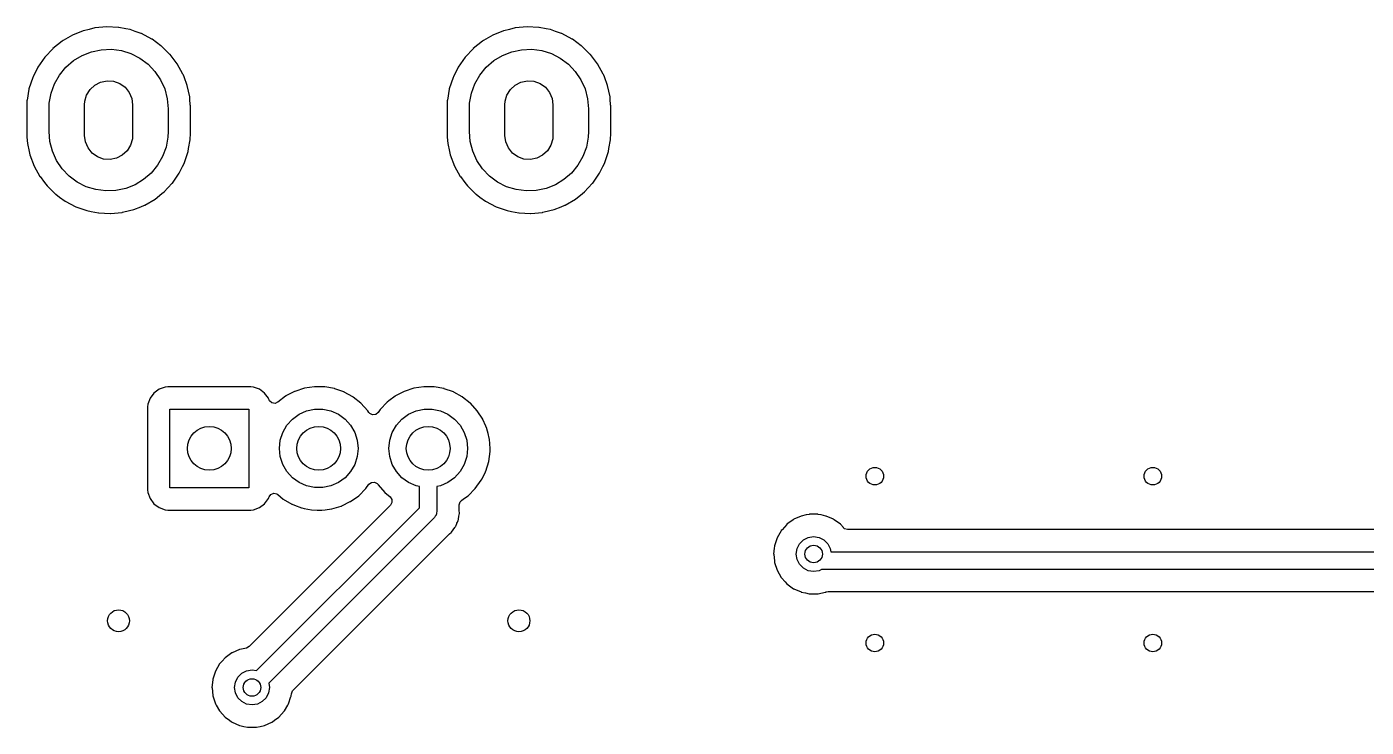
# Model space of a CAD drawing. Extents: x 61 to 228, y -146 to -45.
# Drawn here: x 138.11 to 168.7, y -93.36 to -77.36 of the extents above; entities that cross this region are included whole.
import ezdxf

# ---------------------------------------------------------------- set-up
doc = ezdxf.new("R2010")
doc.units = 0
doc.layers.add('BLACK', color=7, linetype='CONTINUOUS')

msp = doc.modelspace()

# ---------------------------------------------------------------- linework, layer by layer
at = {"layer": 'BLACK', "linetype": 'CONTINUOUS'}
for p, q in [((139.663, -77.3888), (139.533, -77.4206)), ((139.668, -77.3877), (139.663, -77.3888)), ((139.663, -77.3888), (139.663, -77.3888)), ((139.937, -77.362), (139.668, -77.3877)), ((139.942, -77.3622), (139.937, -77.362)), ((140.204, -77.3752), (139.942, -77.3622)), ((139.942, -77.3622), (139.942, -77.3622)), ((140.208, -77.3755), (140.204, -77.3752)), ((140.204, -77.3752), (140.204, -77.3752)), ((140.213, -77.3763), (140.208, -77.3755)), ((140.376, -77.4086), (140.213, -77.3763)), ((140.213, -77.3763), (140.213, -77.3763)), ((149.263, -77.3888), (149.133, -77.4206)), ((149.268, -77.3877), (149.263, -77.3888)), ((149.263, -77.3888), (149.263, -77.3888)), ((149.537, -77.362), (149.268, -77.3877)), ((149.542, -77.3622), (149.537, -77.362)), ((149.804, -77.3752), (149.542, -77.3622)), ((149.542, -77.3622), (149.542, -77.3622)), ((149.808, -77.3755), (149.804, -77.3752)), ((149.804, -77.3752), (149.804, -77.3752)), ((149.813, -77.3763), (149.808, -77.3755)), ((149.976, -77.4086), (149.813, -77.3763)), ((149.813, -77.3763), (149.813, -77.3763)), ((138.919, -77.691), (138.707, -77.8604)), ((138.944, -77.6765), (138.919, -77.691)), ((138.993, -77.6475), (138.944, -77.6765)), ((139.153, -77.554), (138.993, -77.6475)), ((139.157, -77.5523), (139.153, -77.554)), ((139.4, -77.4539), (139.157, -77.5523)), ((139.404, -77.4522), (139.4, -77.4539)), ((139.4, -77.4539), (139.4, -77.4539)), ((139.533, -77.4206), (139.404, -77.4522)), ((140.474, -77.4279), (140.376, -77.4086)), ((140.588, -77.4682), (140.474, -77.4279)), ((140.726, -77.5167), (140.588, -77.4682)), ((140.73, -77.5182), (140.726, -77.5167)), ((140.726, -77.5167), (140.726, -77.5167)), ((140.97, -77.6445), (140.73, -77.5182)), ((140.974, -77.6471), (140.97, -77.6445)), ((141.176, -77.7943), (140.974, -77.6471)), ((148.519, -77.691), (148.307, -77.8604)), ((148.544, -77.6765), (148.519, -77.691)), ((148.593, -77.6475), (148.544, -77.6765)), ((148.753, -77.554), (148.593, -77.6475)), ((148.757, -77.5523), (148.753, -77.554)), ((149, -77.4539), (148.757, -77.5523)), ((149.004, -77.4522), (149, -77.4539)), ((149, -77.4539), (149, -77.4539)), ((149.133, -77.4206), (149.004, -77.4522)), ((150.074, -77.4279), (149.976, -77.4086)), ((150.188, -77.4682), (150.074, -77.4279)), ((150.326, -77.5167), (150.188, -77.4682)), ((150.33, -77.5182), (150.326, -77.5167)), ((150.326, -77.5167), (150.326, -77.5167)), ((150.57, -77.6445), (150.33, -77.5182)), ((150.574, -77.6471), (150.57, -77.6445)), ((150.776, -77.7943), (150.574, -77.6471)), ((138.704, -77.8637), (138.529, -78.0507)), ((138.707, -77.8604), (138.704, -77.8637)), ((139.375, -78.0168), (139.589, -77.9324)), ((139.589, -77.9324), (139.814, -77.8851)), ((139.814, -77.8851), (140.044, -77.8765)), ((140.044, -77.8765), (140.272, -77.9067)), ((140.272, -77.9067), (140.492, -77.9749)), ((140.492, -77.9749), (140.697, -78.0791)), ((141.189, -77.804), (141.176, -77.7943)), ((141.244, -77.8575), (141.189, -77.804)), ((141.375, -77.9854), (141.244, -77.8575)), ((141.383, -77.9936), (141.375, -77.9854)), ((141.548, -78.2091), (141.383, -77.9936)), ((148.304, -77.8637), (148.129, -78.0507)), ((148.307, -77.8604), (148.304, -77.8637)), ((148.975, -78.0168), (149.189, -77.9324)), ((149.189, -77.9324), (149.414, -77.8851)), ((149.414, -77.8851), (149.644, -77.8765)), ((149.644, -77.8765), (149.872, -77.9067)), ((149.872, -77.9067), (150.092, -77.9749)), ((150.092, -77.9749), (150.297, -78.0791)), ((150.789, -77.804), (150.776, -77.7943)), ((150.844, -77.8575), (150.789, -77.804)), ((150.975, -77.9854), (150.844, -77.8575)), ((150.983, -77.9936), (150.975, -77.9854)), ((151.148, -78.2091), (150.983, -77.9936)), ((138.365, -78.2854), (138.257, -78.5026)), ((138.367, -78.2813), (138.365, -78.2854)), ((138.365, -78.2854), (138.365, -78.2854)), ((138.522, -78.0585), (138.367, -78.2813)), ((138.529, -78.0507), (138.522, -78.0585)), ((138.859, -78.4647), (139.005, -78.2869)), ((139.005, -78.2869), (139.179, -78.1361)), ((139.179, -78.1361), (139.375, -78.0168)), ((140.697, -78.0791), (140.881, -78.2164)), ((140.881, -78.2164), (141.04, -78.3828)), ((141.679, -78.4462), (141.548, -78.2091)), ((147.965, -78.2854), (147.857, -78.5026)), ((147.967, -78.2813), (147.965, -78.2854)), ((147.965, -78.2854), (147.965, -78.2854)), ((148.122, -78.0585), (147.967, -78.2813)), ((148.129, -78.0507), (148.122, -78.0585)), ((148.459, -78.4647), (148.605, -78.2869)), ((148.605, -78.2869), (148.779, -78.1361)), ((148.779, -78.1361), (148.975, -78.0168)), ((150.297, -78.0791), (150.481, -78.2164)), ((150.481, -78.2164), (150.64, -78.3828)), ((151.279, -78.4462), (151.148, -78.2091)), ((138.247, -78.5241), (138.162, -78.7818)), ((138.257, -78.5026), (138.247, -78.5241)), ((138.745, -78.6645), (138.859, -78.4647)), ((139.799, -78.6256), (139.945, -78.5961)), ((139.945, -78.5961), (140.094, -78.607)), ((140.094, -78.607), (140.235, -78.6576)), ((141.04, -78.3828), (141.168, -78.5736)), ((141.168, -78.5736), (141.263, -78.7833)), ((141.681, -78.4505), (141.679, -78.4462)), ((141.703, -78.5075), (141.681, -78.4505)), ((141.681, -78.4505), (141.681, -78.4505)), ((141.775, -78.6998), (141.703, -78.5075)), ((147.847, -78.5241), (147.762, -78.7818)), ((147.857, -78.5026), (147.847, -78.5241)), ((148.345, -78.6645), (148.459, -78.4647)), ((149.399, -78.6256), (149.545, -78.5961)), ((149.545, -78.5961), (149.694, -78.607)), ((149.694, -78.607), (149.835, -78.6576)), ((150.64, -78.3828), (150.768, -78.5736)), ((150.768, -78.5736), (150.863, -78.7833)), ((151.281, -78.4505), (151.279, -78.4462)), ((151.303, -78.5075), (151.281, -78.4505)), ((151.281, -78.4505), (151.281, -78.4505)), ((151.375, -78.6998), (151.303, -78.5075)), ((138.161, -78.7863), (138.118, -79.0379)), ((138.162, -78.7818), (138.161, -78.7863)), ((138.161, -78.7863), (138.161, -78.7863)), ((138.626, -79.107), (138.667, -78.8807)), ((138.667, -78.8807), (138.745, -78.6645)), ((139.436, -79.0647), (139.478, -78.9213)), ((139.478, -78.9213), (139.556, -78.7944)), ((139.556, -78.7944), (139.666, -78.6934)), ((139.666, -78.6934), (139.799, -78.6256)), ((140.235, -78.6576), (140.357, -78.7441)), ((140.357, -78.7441), (140.45, -78.8601)), ((140.45, -78.8601), (140.51, -78.9971)), ((141.263, -78.7833), (141.321, -79.0059)), ((141.776, -78.7042), (141.775, -78.6998)), ((141.833, -78.9601), (141.776, -78.7042)), ((141.776, -78.7042), (141.776, -78.7042)), ((147.761, -78.7863), (147.718, -79.0379)), ((147.762, -78.7818), (147.761, -78.7863)), ((147.761, -78.7863), (147.761, -78.7863)), ((148.226, -79.107), (148.267, -78.8807)), ((148.267, -78.8807), (148.345, -78.6645)), ((149.036, -79.0647), (149.078, -78.9213)), ((149.078, -78.9213), (149.156, -78.7944)), ((149.156, -78.7944), (149.266, -78.6934)), ((149.266, -78.6934), (149.399, -78.6256)), ((149.835, -78.6576), (149.957, -78.7441)), ((149.957, -78.7441), (150.05, -78.8601)), ((150.05, -78.8601), (150.11, -78.9971)), ((150.863, -78.7833), (150.921, -79.0059)), ((151.376, -78.7042), (151.375, -78.6998)), ((151.433, -78.9601), (151.376, -78.7042)), ((151.376, -78.7042), (151.376, -78.7042)), ((138.116, -79.0528), (138.112, -79.1245)), ((138.112, -79.1245), (138.112, -79.1346)), ((138.112, -79.1346), (138.112, -79.8239)), ((138.118, -79.0379), (138.116, -79.0489)), ((138.116, -79.0489), (138.116, -79.0528)), ((138.62, -79.235), (138.626, -79.107)), ((139.43, -79.145), (139.436, -79.0647)), ((139.43, -79.845), (139.43, -79.145)), ((140.51, -78.9971), (140.53, -79.145)), ((140.53, -79.145), (140.53, -79.845)), ((141.321, -79.0059), (141.34, -79.235)), ((141.834, -78.9645), (141.833, -78.9601)), ((141.838, -79.0174), (141.834, -78.9645)), ((141.847, -79.1464), (141.838, -79.0174)), ((141.849, -79.1661), (141.847, -79.1464)), ((141.849, -79.8554), (141.849, -79.1661)), ((147.716, -79.0528), (147.712, -79.1245)), ((147.712, -79.1245), (147.712, -79.1346)), ((147.712, -79.1346), (147.712, -79.8239)), ((147.718, -79.0379), (147.716, -79.0489)), ((147.716, -79.0489), (147.716, -79.0528)), ((148.22, -79.235), (148.226, -79.107)), ((149.03, -79.145), (149.036, -79.0647)), ((149.03, -79.845), (149.03, -79.145)), ((150.11, -78.9971), (150.13, -79.145)), ((150.13, -79.145), (150.13, -79.845)), ((150.921, -79.0059), (150.94, -79.235)), ((151.434, -78.9645), (151.433, -78.9601)), ((151.438, -79.0174), (151.434, -78.9645)), ((151.447, -79.1464), (151.438, -79.0174)), ((151.448, -79.1661), (151.447, -79.1464)), ((151.448, -79.8554), (151.448, -79.1661)), ((138.62, -79.755), (138.62, -79.235)), ((141.34, -79.235), (141.34, -79.755)), ((148.22, -79.755), (148.22, -79.235)), ((150.94, -79.235), (150.94, -79.755)), ((138.112, -79.8239), (138.112, -79.8262)), ((138.112, -79.8262), (138.112, -79.8262)), ((138.112, -79.8262), (138.116, -79.8841)), ((138.639, -79.9841), (138.62, -79.755)), ((141.34, -79.755), (141.334, -79.883)), ((147.712, -79.8239), (147.712, -79.8262)), ((147.712, -79.8262), (147.716, -79.8841)), ((147.712, -79.8262), (147.712, -79.8262)), ((148.239, -79.9841), (148.22, -79.755)), ((150.94, -79.755), (150.934, -79.883)), ((138.116, -79.8841), (138.126, -80.0255)), ((138.126, -80.0255), (138.127, -80.0299)), ((138.127, -80.0299), (138.127, -80.0299)), ((138.127, -80.0299), (138.166, -80.2082)), ((138.697, -80.2067), (138.639, -79.9841)), ((139.45, -79.9929), (139.43, -79.845)), ((139.51, -80.1299), (139.45, -79.9929)), ((139.603, -80.2459), (139.51, -80.1299)), ((140.482, -80.0687), (140.404, -80.1956)), ((140.524, -79.9253), (140.482, -80.0687)), ((140.53, -79.845), (140.524, -79.9253)), ((141.293, -80.1093), (141.215, -80.3255)), ((141.334, -79.883), (141.293, -80.1093)), ((141.798, -80.2082), (141.809, -80.1449)), ((141.809, -80.1449), (141.844, -79.9449)), ((141.844, -79.9411), (141.847, -79.8841)), ((141.844, -79.9448), (141.844, -79.9411)), ((141.844, -79.9449), (141.844, -79.9448)), ((141.847, -79.8841), (141.848, -79.857)), ((141.848, -79.857), (141.849, -79.8554)), ((141.848, -79.857), (141.848, -79.857)), ((147.716, -79.8841), (147.726, -80.0255)), ((147.726, -80.0255), (147.727, -80.0299)), ((147.727, -80.0299), (147.727, -80.0299)), ((147.727, -80.0299), (147.766, -80.2082)), ((148.297, -80.2067), (148.239, -79.9841)), ((149.05, -79.9929), (149.03, -79.845)), ((149.11, -80.1299), (149.05, -79.9929)), ((149.203, -80.2459), (149.11, -80.1299)), ((150.082, -80.0687), (150.004, -80.1956)), ((150.124, -79.9253), (150.082, -80.0687)), ((150.13, -79.845), (150.124, -79.9253)), ((150.893, -80.1093), (150.815, -80.3255)), ((150.934, -79.883), (150.893, -80.1093)), ((151.398, -80.2082), (151.409, -80.1449)), ((151.409, -80.1449), (151.444, -79.9449)), ((151.444, -79.9411), (151.447, -79.8841)), ((151.444, -79.9448), (151.444, -79.9411)), ((151.444, -79.9449), (151.444, -79.9448)), ((151.447, -79.8841), (151.448, -79.857)), ((151.448, -79.857), (151.448, -79.8554)), ((151.448, -79.857), (151.448, -79.857)), ((138.166, -80.2082), (138.185, -80.2902)), ((138.185, -80.2902), (138.281, -80.5438)), ((138.792, -80.4164), (138.697, -80.2067)), ((138.92, -80.6072), (138.792, -80.4164)), ((139.725, -80.3324), (139.603, -80.2459)), ((139.866, -80.383), (139.725, -80.3324)), ((140.015, -80.3939), (139.866, -80.383)), ((140.161, -80.3644), (140.015, -80.3939)), ((140.294, -80.2966), (140.161, -80.3644)), ((140.404, -80.1956), (140.294, -80.2966)), ((141.215, -80.3255), (141.101, -80.5253)), ((141.713, -80.4659), (141.798, -80.2082)), ((147.766, -80.2082), (147.785, -80.2902)), ((147.785, -80.2902), (147.881, -80.5438)), ((148.392, -80.4164), (148.297, -80.2067)), ((148.52, -80.6072), (148.392, -80.4164)), ((149.325, -80.3324), (149.203, -80.2459)), ((149.466, -80.383), (149.325, -80.3324)), ((149.615, -80.3939), (149.466, -80.383)), ((149.761, -80.3644), (149.615, -80.3939)), ((149.894, -80.2966), (149.761, -80.3644)), ((150.004, -80.1956), (149.894, -80.2966)), ((150.815, -80.3255), (150.701, -80.5253)), ((151.313, -80.4659), (151.398, -80.2082)), ((138.281, -80.5438), (138.412, -80.7809)), ((139.079, -80.7736), (138.92, -80.6072)), ((140.955, -80.7031), (140.781, -80.8539)), ((141.101, -80.5253), (140.955, -80.7031)), ((141.438, -80.9315), (141.593, -80.7087)), ((141.593, -80.7087), (141.669, -80.5552)), ((141.669, -80.5552), (141.711, -80.47)), ((141.711, -80.47), (141.713, -80.4659)), ((141.711, -80.47), (141.711, -80.47)), ((147.881, -80.5438), (148.012, -80.7809)), ((148.679, -80.7736), (148.52, -80.6072)), ((150.555, -80.7031), (150.381, -80.8539)), ((150.701, -80.5253), (150.555, -80.7031)), ((151.038, -80.9315), (151.193, -80.7087)), ((151.193, -80.7087), (151.269, -80.5552)), ((151.269, -80.5552), (151.311, -80.47)), ((151.311, -80.47), (151.313, -80.4659)), ((151.311, -80.47), (151.311, -80.47)), ((138.412, -80.7809), (138.415, -80.7845)), ((138.415, -80.7845), (138.516, -80.9171)), ((138.516, -80.9171), (138.577, -80.9964)), ((138.577, -80.9964), (138.58, -80.9996)), ((138.58, -80.9996), (138.58, -80.9996)), ((138.58, -80.9996), (138.662, -81.0796)), ((139.263, -80.9109), (139.079, -80.7736)), ((139.468, -81.0151), (139.263, -80.9109)), ((139.688, -81.0833), (139.468, -81.0151)), ((140.371, -81.0576), (140.146, -81.1049)), ((140.585, -80.9732), (140.371, -81.0576)), ((140.781, -80.8539), (140.585, -80.9732)), ((141.253, -81.1296), (141.334, -81.0432)), ((141.334, -81.0432), (141.435, -80.9348)), ((141.435, -80.9348), (141.438, -80.9315)), ((141.435, -80.9348), (141.435, -80.9348)), ((148.012, -80.7809), (148.015, -80.7845)), ((148.015, -80.7845), (148.116, -80.9171)), ((148.116, -80.9171), (148.177, -80.9964)), ((148.177, -80.9964), (148.18, -80.9996)), ((148.18, -80.9996), (148.18, -80.9996)), ((148.18, -80.9996), (148.262, -81.0796)), ((148.863, -80.9109), (148.679, -80.7736)), ((149.068, -81.0151), (148.863, -80.9109)), ((149.288, -81.0833), (149.068, -81.0151)), ((149.971, -81.0576), (149.746, -81.1049)), ((150.185, -80.9732), (149.971, -81.0576)), ((150.381, -80.8539), (150.185, -80.9732)), ((150.853, -81.1296), (150.934, -81.0432)), ((150.934, -81.0432), (151.035, -80.9348)), ((151.035, -80.9348), (151.038, -80.9315)), ((151.035, -80.9348), (151.035, -80.9348)), ((138.662, -81.0796), (138.771, -81.186)), ((138.771, -81.186), (138.774, -81.1887)), ((138.774, -81.1887), (138.774, -81.1887)), ((138.774, -81.1887), (138.86, -81.2511)), ((138.86, -81.2511), (138.99, -81.3455)), ((138.99, -81.3455), (139.23, -81.4718)), ((139.916, -81.1135), (139.688, -81.0833)), ((140.146, -81.1049), (139.916, -81.1135)), ((140.807, -81.436), (141.041, -81.299)), ((141.041, -81.299), (141.2, -81.1716)), ((141.2, -81.1716), (141.249, -81.1325)), ((141.249, -81.1325), (141.253, -81.1296)), ((141.249, -81.1325), (141.249, -81.1325)), ((148.262, -81.0796), (148.371, -81.186)), ((148.371, -81.186), (148.374, -81.1887)), ((148.374, -81.1887), (148.374, -81.1887)), ((148.374, -81.1887), (148.46, -81.2511)), ((148.46, -81.2511), (148.59, -81.3455)), ((148.59, -81.3455), (148.83, -81.4718)), ((149.516, -81.1135), (149.288, -81.0833)), ((149.746, -81.1049), (149.516, -81.1135)), ((150.407, -81.436), (150.641, -81.299)), ((150.641, -81.299), (150.8, -81.1716)), ((150.8, -81.1716), (150.849, -81.1325)), ((150.849, -81.1325), (150.853, -81.1296)), ((150.849, -81.1325), (150.849, -81.1325)), ((139.23, -81.4718), (139.234, -81.4733)), ((139.234, -81.4733), (139.234, -81.4733)), ((139.234, -81.4733), (139.367, -81.5202)), ((139.367, -81.5202), (139.486, -81.5621)), ((139.486, -81.5621), (139.584, -81.5814)), ((139.584, -81.5814), (139.747, -81.6137)), ((139.747, -81.6137), (139.747, -81.6137)), ((139.747, -81.6137), (139.752, -81.6145)), ((139.752, -81.6145), (139.756, -81.6148)), ((139.756, -81.6148), (139.756, -81.6148)), ((139.756, -81.6148), (140.018, -81.6278)), ((140.018, -81.6278), (140.018, -81.6278)), ((140.018, -81.6278), (140.023, -81.628)), ((140.023, -81.628), (140.292, -81.6023)), ((140.292, -81.6023), (140.297, -81.6012)), ((140.297, -81.6012), (140.457, -81.5621)), ((140.297, -81.6012), (140.297, -81.6012)), ((140.457, -81.5621), (140.556, -81.5378)), ((140.556, -81.5378), (140.715, -81.4733)), ((140.715, -81.4733), (140.803, -81.4377)), ((140.803, -81.4377), (140.807, -81.436)), ((140.803, -81.4377), (140.803, -81.4377)), ((148.83, -81.4718), (148.834, -81.4733)), ((148.834, -81.4733), (148.834, -81.4733)), ((148.834, -81.4733), (148.967, -81.5202)), ((148.967, -81.5202), (149.086, -81.5621)), ((149.086, -81.5621), (149.184, -81.5814)), ((149.184, -81.5814), (149.347, -81.6137)), ((149.347, -81.6137), (149.347, -81.6137)), ((149.347, -81.6137), (149.352, -81.6145)), ((149.352, -81.6145), (149.356, -81.6148)), ((149.356, -81.6148), (149.356, -81.6148)), ((149.356, -81.6148), (149.618, -81.6278)), ((149.618, -81.6278), (149.618, -81.6278)), ((149.618, -81.6278), (149.623, -81.628)), ((149.623, -81.628), (149.892, -81.6023)), ((149.892, -81.6023), (149.897, -81.6012)), ((149.897, -81.6012), (150.057, -81.5621)), ((149.897, -81.6012), (149.897, -81.6012)), ((150.057, -81.5621), (150.156, -81.5378)), ((150.156, -81.5378), (150.315, -81.4733)), ((150.315, -81.4733), (150.403, -81.4377)), ((150.403, -81.4377), (150.407, -81.436)), ((150.403, -81.4377), (150.403, -81.4377)), ((141.133, -85.6444), (141.017, -85.7317)), ((141.27, -85.5933), (141.133, -85.6444)), ((141.332, -85.5865), (141.27, -85.5933)), ((143.228, -85.5865), (141.332, -85.5865)), ((143.29, -85.5933), (143.228, -85.5865)), ((143.427, -85.6444), (143.29, -85.5933)), ((143.543, -85.7317), (143.427, -85.6444)), ((144.452, -85.6201), (144.232, -85.6921)), ((144.681, -85.5851), (144.452, -85.6201)), ((144.687, -85.5852), (144.681, -85.5851)), ((144.84, -85.5871), (144.687, -85.5852)), ((144.687, -85.5852), (144.687, -85.5852)), ((144.913, -85.5879), (144.84, -85.5871)), ((144.918, -85.5888), (144.913, -85.5879)), ((144.918, -85.5889), (144.918, -85.5888)), ((145.136, -85.6277), (144.918, -85.5889)), ((145.141, -85.6286), (145.136, -85.6277)), ((145.136, -85.6277), (145.136, -85.6277)), ((145.146, -85.6303), (145.141, -85.6286)), ((145.354, -85.7041), (145.146, -85.6303)), ((145.146, -85.6303), (145.146, -85.6303)), ((146.952, -85.6201), (146.732, -85.6921)), ((147.181, -85.5851), (146.952, -85.6201)), ((147.187, -85.5852), (147.181, -85.5851)), ((147.34, -85.5871), (147.187, -85.5852)), ((147.187, -85.5852), (147.187, -85.5852)), ((147.413, -85.5879), (147.34, -85.5871)), ((147.418, -85.5888), (147.413, -85.5879)), ((147.418, -85.5889), (147.418, -85.5888)), ((147.636, -85.6277), (147.418, -85.5889)), ((147.641, -85.6286), (147.636, -85.6277)), ((147.636, -85.6277), (147.636, -85.6277)), ((147.646, -85.6303), (147.641, -85.6286)), ((147.854, -85.7041), (147.646, -85.6303)), ((147.646, -85.6303), (147.646, -85.6303)), ((140.929, -85.8483), (140.878, -85.9847)), ((141.017, -85.7317), (140.929, -85.8483)), ((143.631, -85.8483), (143.543, -85.7317)), ((143.634, -85.8567), (143.631, -85.8483)), ((143.644, -85.8849), (143.634, -85.8567)), ((143.634, -85.8567), (143.634, -85.8567)), ((143.657, -85.91), (143.644, -85.8849)), ((143.711, -85.9559), (143.657, -85.91)), ((143.782, -85.9651), (143.711, -85.9559)), ((143.841, -85.9372), (143.782, -85.9651)), ((143.842, -85.9381), (143.841, -85.9372)), ((144.023, -85.8022), (143.842, -85.9381)), ((144.027, -85.7991), (144.023, -85.8022)), ((144.023, -85.8022), (144.023, -85.8022)), ((144.031, -85.7967), (144.027, -85.7991)), ((144.228, -85.6945), (144.031, -85.7967)), ((144.232, -85.6921), (144.228, -85.6945)), ((144.228, -85.6945), (144.228, -85.6945)), ((145.354, -85.7042), (145.354, -85.7041)), ((145.359, -85.7059), (145.354, -85.7042)), ((145.364, -85.7084), (145.359, -85.7059)), ((145.558, -85.8153), (145.364, -85.7084)), ((145.364, -85.7084), (145.364, -85.7084)), ((145.562, -85.8178), (145.558, -85.8153)), ((145.558, -85.8153), (145.558, -85.8153)), ((145.566, -85.821), (145.562, -85.8178)), ((145.74, -85.9582), (145.566, -85.821)), ((145.566, -85.821), (145.566, -85.821)), ((145.744, -85.9614), (145.74, -85.9582)), ((145.74, -85.9582), (145.74, -85.9582)), ((146.342, -85.9381), (146.182, -86.1056)), ((146.379, -85.91), (146.342, -85.9381)), ((146.523, -85.8022), (146.379, -85.91)), ((146.527, -85.7991), (146.523, -85.8022)), ((146.523, -85.8022), (146.523, -85.8022)), ((146.531, -85.7967), (146.527, -85.7991)), ((146.728, -85.6945), (146.531, -85.7967)), ((146.732, -85.6921), (146.728, -85.6945)), ((146.728, -85.6945), (146.728, -85.6945)), ((147.854, -85.7042), (147.854, -85.7041)), ((147.859, -85.7059), (147.854, -85.7042)), ((147.864, -85.7084), (147.859, -85.7059)), ((148.058, -85.8153), (147.864, -85.7084)), ((147.864, -85.7084), (147.864, -85.7084)), ((148.062, -85.8178), (148.058, -85.8153)), ((148.058, -85.8153), (148.058, -85.8153)), ((148.066, -85.821), (148.062, -85.8178)), ((148.24, -85.9582), (148.066, -85.821)), ((148.066, -85.821), (148.066, -85.821)), ((148.244, -85.9614), (148.24, -85.9582)), ((148.24, -85.9582), (148.24, -85.9582)), ((140.878, -85.9847), (140.871, -86.0469)), ((140.871, -86.0469), (140.871, -87.9431)), ((141.38, -87.895), (141.38, -86.095)), ((141.38, -86.095), (143.18, -86.095)), ((143.18, -86.095), (143.18, -87.895)), ((144.178, -86.3262), (144.33, -86.2156)), ((144.33, -86.2156), (144.502, -86.139)), ((144.502, -86.139), (144.686, -86.0999)), ((144.686, -86.0999), (144.874, -86.0999)), ((144.874, -86.0999), (145.058, -86.139)), ((145.058, -86.139), (145.23, -86.2156)), ((145.23, -86.2156), (145.382, -86.3262)), ((145.9, -86.1327), (145.744, -85.9614)), ((145.903, -86.137), (145.9, -86.1327)), ((145.925, -86.1716), (145.903, -86.137)), ((145.903, -86.137), (145.903, -86.137)), ((145.946, -86.1961), (145.925, -86.1716)), ((146.009, -86.2273), (145.946, -86.1961)), ((146.08, -86.2192), (146.009, -86.2273)), ((146.135, -86.1742), (146.08, -86.2192)), ((146.182, -86.1056), (146.135, -86.1742)), ((146.678, -86.3262), (146.83, -86.2156)), ((146.83, -86.2156), (147.002, -86.139)), ((147.002, -86.139), (147.186, -86.0999)), ((147.186, -86.0999), (147.374, -86.0999)), ((147.374, -86.0999), (147.558, -86.139)), ((147.558, -86.139), (147.73, -86.2156)), ((147.73, -86.2156), (147.882, -86.3262)), ((148.4, -86.1327), (148.244, -85.9614)), ((148.526, -86.3271), (148.4, -86.1327)), ((143.958, -86.6289), (144.052, -86.466)), ((144.052, -86.466), (144.178, -86.3262)), ((145.382, -86.3262), (145.508, -86.466)), ((145.508, -86.466), (145.602, -86.6289)), ((146.458, -86.6289), (146.552, -86.466)), ((146.552, -86.466), (146.678, -86.3262)), ((147.882, -86.3262), (148.008, -86.466)), ((148.008, -86.466), (148.102, -86.6289)), ((148.528, -86.3319), (148.526, -86.3271)), ((148.597, -86.4903), (148.528, -86.3319)), ((148.528, -86.3319), (148.528, -86.3319)), ((148.618, -86.5395), (148.597, -86.4903)), ((148.619, -86.5445), (148.618, -86.5395)), ((148.646, -86.6518), (148.619, -86.5445)), ((148.619, -86.5445), (148.619, -86.5445)), ((143.88, -86.995), (143.9, -86.8079)), ((143.9, -86.8079), (143.958, -86.6289)), ((145.602, -86.6289), (145.66, -86.8079)), ((145.66, -86.8079), (145.68, -86.995)), ((146.38, -86.995), (146.4, -86.8079)), ((146.4, -86.8079), (146.458, -86.6289)), ((148.102, -86.6289), (148.16, -86.8079)), ((148.16, -86.8079), (148.18, -86.995)), ((148.674, -86.7642), (148.646, -86.6518)), ((148.675, -86.7693), (148.674, -86.7642)), ((148.676, -86.7801), (148.675, -86.7693)), ((148.675, -86.7693), (148.675, -86.7693)), ((148.693, -86.995), (148.676, -86.7801)), ((143.9, -87.1821), (143.88, -86.995)), ((143.958, -87.3611), (143.9, -87.1821)), ((145.66, -87.1821), (145.602, -87.3611)), ((145.68, -86.995), (145.66, -87.1821)), ((146.4, -87.1821), (146.38, -86.995)), ((146.458, -87.3611), (146.4, -87.1821)), ((148.16, -87.1821), (148.102, -87.3611)), ((148.18, -86.995), (148.16, -87.1821)), ((148.661, -87.2937), (148.692, -87.064)), ((148.692, -87.064), (148.693, -86.995)), ((144.052, -87.524), (143.958, -87.3611)), ((145.602, -87.3611), (145.508, -87.524)), ((146.552, -87.524), (146.458, -87.3611)), ((148.102, -87.3611), (148.008, -87.524)), ((148.594, -87.5153), (148.661, -87.2937)), ((144.178, -87.6638), (144.052, -87.524)), ((144.33, -87.7744), (144.178, -87.6638)), ((144.502, -87.851), (144.33, -87.7744)), ((145.23, -87.7744), (145.058, -87.851)), ((145.382, -87.6638), (145.23, -87.7744)), ((145.508, -87.524), (145.382, -87.6638)), ((145.925, -87.8149), (145.981, -87.7712)), ((145.981, -87.7712), (146.052, -87.7648)), ((146.052, -87.7648), (146.115, -87.7976)), ((146.678, -87.6638), (146.552, -87.524)), ((146.83, -87.7744), (146.678, -87.6638)), ((147.002, -87.851), (146.83, -87.7744)), ((147.73, -87.7744), (147.558, -87.851)), ((147.882, -87.6638), (147.73, -87.7744)), ((148.008, -87.524), (147.882, -87.6638)), ((148.356, -87.911), (148.491, -87.7229)), ((148.491, -87.7229), (148.509, -87.6867)), ((148.509, -87.6867), (148.589, -87.5265)), ((148.589, -87.5265), (148.592, -87.5199)), ((148.592, -87.5199), (148.594, -87.5153)), ((148.592, -87.5199), (148.592, -87.5199)), ((140.871, -87.9431), (140.878, -88.0053)), ((140.878, -88.0053), (140.929, -88.1417)), ((143.18, -87.895), (141.38, -87.895)), ((143.64, -88.1173), (143.646, -88.1015)), ((143.646, -88.1015), (143.688, -88.0447)), ((143.688, -88.0447), (143.755, -88.02)), ((143.755, -88.02), (143.824, -88.0352)), ((143.824, -88.0352), (143.844, -88.0488)), ((143.844, -88.0488), (143.969, -88.1527)), ((144.686, -87.8901), (144.502, -87.851)), ((144.874, -87.8901), (144.686, -87.8901)), ((145.058, -87.851), (144.874, -87.8901)), ((145.504, -88.209), (145.692, -88.0745)), ((145.692, -88.0745), (145.856, -87.911)), ((145.856, -87.911), (145.925, -87.8149)), ((146.115, -87.7976), (146.135, -87.8226)), ((146.135, -87.8226), (146.137, -87.8253)), ((146.137, -87.8253), (146.137, -87.8253)), ((146.137, -87.8253), (146.14, -87.8297)), ((146.14, -87.8297), (146.291, -88.0048)), ((146.291, -88.0048), (146.408, -88.1015)), ((146.408, -88.1015), (146.411, -88.1043)), ((147.08, -87.8676), (147.002, -87.851)), ((147.08, -88.3492), (147.08, -87.8676)), ((147.558, -87.851), (147.48, -87.8676)), ((147.48, -87.8676), (147.48, -88.4323)), ((148.087, -88.1494), (148.192, -88.0745)), ((148.192, -88.0745), (148.356, -87.911)), ((140.929, -88.1417), (141.017, -88.2583)), ((141.017, -88.2583), (141.133, -88.3456)), ((141.133, -88.3456), (141.27, -88.3967)), ((141.27, -88.3967), (141.332, -88.4035)), ((141.332, -88.4035), (143.228, -88.4035)), ((146.42, -88.2904), (143.189, -91.5206)), ((143.228, -88.4035), (143.29, -88.3967)), ((143.29, -88.3967), (143.427, -88.3456)), ((143.357, -92.072), (147.08, -88.3492)), ((143.427, -88.3456), (143.543, -88.2583)), ((143.543, -88.2583), (143.631, -88.1417)), ((143.631, -88.1417), (143.64, -88.1173)), ((143.969, -88.1527), (144.169, -88.2696)), ((144.169, -88.2696), (144.174, -88.2714)), ((144.174, -88.2714), (144.174, -88.2714)), ((144.174, -88.2714), (144.224, -88.2904)), ((144.224, -88.2904), (144.386, -88.3522)), ((144.386, -88.3522), (144.391, -88.3532)), ((144.391, -88.3532), (144.391, -88.3532)), ((144.391, -88.3532), (144.444, -88.364)), ((144.444, -88.364), (144.613, -88.3984)), ((144.613, -88.3984), (144.742, -88.4031)), ((144.742, -88.4031), (144.839, -88.4067)), ((144.839, -88.4067), (144.839, -88.4067)), ((144.839, -88.4067), (144.844, -88.4069)), ((144.844, -88.4069), (144.849, -88.4062)), ((144.849, -88.4062), (144.923, -88.3967)), ((144.849, -88.4062), (144.849, -88.4062)), ((144.923, -88.3967), (145.074, -88.3774)), ((145.074, -88.3774), (145.079, -88.376)), ((145.079, -88.376), (145.291, -88.3124)), ((145.079, -88.376), (145.079, -88.376)), ((145.291, -88.3124), (145.296, -88.3109)), ((145.296, -88.3109), (145.308, -88.3047)), ((145.308, -88.3047), (145.499, -88.2113)), ((145.499, -88.2113), (145.504, -88.209)), ((145.499, -88.2113), (145.499, -88.2113)), ((146.411, -88.1043), (146.451, -88.1632)), ((146.452, -88.2342), (146.42, -88.2904)), ((146.451, -88.1632), (146.452, -88.2342)), ((147.988, -88.2847), (148.009, -88.2166)), ((147.988, -88.4074), (147.988, -88.2847)), ((147.989, -88.4146), (147.988, -88.4074)), ((148.009, -88.2166), (148.041, -88.1821)), ((148.041, -88.1821), (148.087, -88.1494)), ((147.421, -88.5734), (143.64, -92.3549)), ((147.439, -88.5451), (147.421, -88.5734)), ((147.46, -88.519), (147.439, -88.5451)), ((147.463, -88.5078), (147.46, -88.519)), ((147.469, -88.4981), (147.463, -88.5078)), ((147.473, -88.4649), (147.469, -88.4981)), ((147.48, -88.4323), (147.473, -88.4649)), ((147.909, -88.7693), (147.932, -88.7097)), ((147.932, -88.7097), (147.935, -88.7036)), ((147.935, -88.7036), (147.947, -88.6769)), ((147.947, -88.6769), (147.961, -88.6454)), ((147.961, -88.6454), (147.962, -88.638)), ((147.962, -88.638), (147.963, -88.6354)), ((147.963, -88.6354), (147.968, -88.6192)), ((147.968, -88.6192), (147.969, -88.6166)), ((147.969, -88.6166), (147.971, -88.6095)), ((147.971, -88.6095), (147.98, -88.5461)), ((147.98, -88.5461), (147.981, -88.5396)), ((147.981, -88.5396), (147.991, -88.4843)), ((147.992, -88.4768), (147.989, -88.4146)), ((147.991, -88.4843), (147.992, -88.4768)), ((155.612, -88.627), (155.472, -88.7291)), ((155.621, -88.6208), (155.612, -88.627)), ((155.626, -88.6169), (155.621, -88.6208)), ((155.621, -88.6208), (155.621, -88.6208)), ((155.632, -88.6142), (155.626, -88.6169)), ((155.795, -88.5419), (155.632, -88.6142)), ((155.632, -88.6142), (155.632, -88.6142)), ((155.801, -88.5392), (155.795, -88.5419)), ((155.795, -88.5419), (155.795, -88.5419)), ((155.913, -88.5154), (155.801, -88.5392)), ((155.981, -88.5009), (155.913, -88.5154)), ((155.988, -88.4995), (155.981, -88.5009)), ((155.981, -88.5009), (155.981, -88.5009)), ((156.178, -88.4995), (155.988, -88.4995)), ((156.185, -88.5009), (156.178, -88.4995)), ((156.253, -88.5154), (156.185, -88.5009)), ((156.185, -88.5009), (156.185, -88.5009)), ((156.365, -88.5392), (156.253, -88.5154)), ((156.371, -88.5419), (156.365, -88.5392)), ((156.534, -88.6142), (156.371, -88.5419)), ((156.371, -88.5419), (156.371, -88.5419)), ((156.54, -88.6169), (156.534, -88.6142)), ((156.534, -88.6142), (156.534, -88.6142)), ((156.545, -88.6208), (156.54, -88.6169)), ((156.554, -88.627), (156.545, -88.6208)), ((156.545, -88.6208), (156.545, -88.6208)), ((156.694, -88.7291), (156.554, -88.627)), ((145.965, -90.7492), (147.761, -88.9534)), ((147.761, -88.9534), (147.767, -88.9476)), ((147.767, -88.9476), (147.805, -88.9146)), ((147.805, -88.9146), (147.81, -88.9096)), ((147.805, -88.9146), (147.805, -88.9146)), ((147.81, -88.9096), (147.847, -88.8573)), ((147.847, -88.8573), (147.851, -88.852)), ((147.851, -88.852), (147.89, -88.8017)), ((147.89, -88.8017), (147.894, -88.7948)), ((147.894, -88.7948), (147.895, -88.7925)), ((147.895, -88.7925), (147.903, -88.7778)), ((147.903, -88.7778), (147.905, -88.7755)), ((147.905, -88.7755), (147.909, -88.7693)), ((155.28, -88.982), (155.248, -89.0364)), ((155.341, -88.8768), (155.28, -88.982)), ((155.344, -88.8711), (155.341, -88.8768)), ((155.361, -88.852), (155.344, -88.8711)), ((155.467, -88.734), (155.361, -88.852)), ((155.472, -88.7291), (155.467, -88.734)), ((155.467, -88.734), (155.467, -88.734)), ((155.959, -89.0276), (156.083, -89.008)), ((156.083, -89.008), (156.207, -89.0276)), ((156.763, -88.805), (156.694, -88.7291)), ((156.766, -88.8083), (156.763, -88.805)), ((156.791, -88.83), (156.766, -88.8083)), ((156.859, -88.85), (156.791, -88.83)), ((181.311, -88.85), (156.859, -88.85)), ((155.184, -89.2734), (155.169, -89.408)), ((155.189, -89.2246), (155.184, -89.2734)), ((155.248, -89.0364), (155.189, -89.2181)), ((155.189, -89.2181), (155.189, -89.2246)), ((155.189, -89.2246), (155.189, -89.2246)), ((155.683, -89.408), (155.703, -89.2844)), ((155.703, -89.2844), (155.759, -89.1729)), ((155.759, -89.1729), (155.848, -89.0844)), ((155.848, -89.0844), (155.959, -89.0276)), ((156.207, -89.0276), (156.318, -89.0844)), ((156.318, -89.0844), (156.407, -89.1729)), ((156.407, -89.1729), (156.463, -89.2844)), ((156.463, -89.2844), (156.475, -89.3585)), ((155.169, -89.408), (155.17, -89.4146)), ((155.17, -89.4146), (155.186, -89.5672)), ((155.186, -89.5672), (155.189, -89.5979)), ((155.189, -89.5979), (155.248, -89.7796)), ((155.703, -89.5316), (155.683, -89.408)), ((155.759, -89.6431), (155.703, -89.5316)), ((156.475, -89.3585), (181.704, -89.3585)), ((155.248, -89.7796), (155.344, -89.9449)), ((155.848, -89.7316), (155.759, -89.6431)), ((155.959, -89.7884), (155.848, -89.7316)), ((156.083, -89.808), (155.959, -89.7884)), ((156.207, -89.7884), (156.083, -89.808)), ((156.265, -89.7585), (156.207, -89.7884)), ((181.706, -89.7585), (156.265, -89.7585)), ((155.344, -89.9449), (155.348, -89.9499)), ((155.348, -89.9499), (155.348, -89.9499)), ((155.348, -89.9499), (155.436, -90.0466)), ((155.436, -90.0466), (155.472, -90.0869)), ((155.472, -90.0869), (155.626, -90.1991)), ((155.626, -90.1991), (155.632, -90.2018)), ((155.632, -90.2018), (155.632, -90.2018)), ((155.632, -90.2018), (155.795, -90.2741)), ((155.795, -90.2741), (155.801, -90.2768)), ((155.801, -90.2768), (155.894, -90.2966)), ((155.894, -90.2966), (155.981, -90.3151)), ((155.981, -90.3151), (155.981, -90.3151)), ((155.981, -90.3151), (155.988, -90.3165)), ((155.988, -90.3165), (156.178, -90.3165)), ((156.178, -90.3165), (156.185, -90.3151)), ((156.185, -90.3151), (156.344, -90.2813)), ((156.185, -90.3151), (156.185, -90.3151)), ((156.344, -90.2813), (156.365, -90.2768)), ((156.365, -90.2768), (156.371, -90.2741)), ((156.371, -90.2741), (156.374, -90.2732)), ((156.374, -90.2732), (156.413, -90.267)), ((156.413, -90.267), (181.311, -90.267)), ((144.191, -92.5233), (145.965, -90.7492)), ((142.764, -91.6905), (142.645, -91.7771)), ((142.794, -91.6688), (142.764, -91.6905)), ((142.799, -91.6649), (142.794, -91.6688)), ((142.794, -91.6688), (142.794, -91.6688)), ((142.805, -91.6622), (142.799, -91.6649)), ((142.968, -91.5899), (142.805, -91.6622)), ((142.805, -91.6622), (142.805, -91.6622)), ((142.974, -91.5872), (142.968, -91.5899)), ((142.968, -91.5899), (142.968, -91.5899)), ((143.127, -91.5547), (142.974, -91.5872)), ((143.189, -91.5206), (143.127, -91.5547)), ((142.517, -91.9191), (142.421, -92.0844)), ((142.576, -91.853), (142.517, -91.9191)), ((142.64, -91.782), (142.576, -91.853)), ((142.645, -91.7771), (142.64, -91.782)), ((142.64, -91.782), (142.64, -91.782)), ((143.021, -92.1324), (143.132, -92.0756)), ((143.132, -92.0756), (143.256, -92.056)), ((143.256, -92.056), (143.357, -92.072)), ((142.362, -92.2726), (142.348, -92.4019)), ((142.421, -92.0844), (142.362, -92.2661)), ((142.362, -92.2661), (142.362, -92.2726)), ((142.362, -92.2726), (142.362, -92.2726)), ((142.856, -92.456), (142.876, -92.3324)), ((142.876, -92.3324), (142.932, -92.2209)), ((142.932, -92.2209), (143.021, -92.1324)), ((143.64, -92.3549), (143.656, -92.456)), ((142.348, -92.4019), (142.342, -92.456)), ((142.342, -92.456), (142.343, -92.4626)), ((142.343, -92.4626), (142.362, -92.6388)), ((142.362, -92.6388), (142.362, -92.6459)), ((142.362, -92.6459), (142.421, -92.8276)), ((142.876, -92.5796), (142.856, -92.456)), ((142.932, -92.6911), (142.876, -92.5796)), ((143.636, -92.5796), (143.58, -92.6911)), ((143.656, -92.456), (143.636, -92.5796)), ((144.091, -92.8276), (144.144, -92.6644)), ((144.144, -92.6644), (144.148, -92.6522)), ((144.148, -92.6522), (144.15, -92.6459)), ((144.148, -92.6522), (144.148, -92.6522)), ((144.15, -92.6459), (144.154, -92.5992)), ((144.154, -92.5992), (144.181, -92.5336)), ((144.181, -92.5336), (144.191, -92.5233)), ((142.421, -92.8276), (142.425, -92.8333)), ((142.425, -92.8333), (142.425, -92.8333)), ((142.425, -92.8333), (142.44, -92.8591)), ((142.44, -92.8591), (142.517, -92.9929)), ((142.517, -92.9929), (142.521, -92.9979)), ((143.021, -92.7796), (142.932, -92.6911)), ((143.132, -92.8364), (143.021, -92.7796)), ((143.256, -92.856), (143.132, -92.8364)), ((143.38, -92.8364), (143.256, -92.856)), ((143.491, -92.7796), (143.38, -92.8364)), ((143.58, -92.6911), (143.491, -92.7796)), ((143.991, -92.9979), (143.995, -92.9929)), ((143.995, -92.9929), (144.072, -92.8591)), ((144.072, -92.8591), (144.087, -92.8333)), ((144.087, -92.8333), (144.091, -92.8276)), ((144.087, -92.8333), (144.087, -92.8333)), ((142.521, -92.9979), (142.521, -92.9979)), ((142.521, -92.9979), (142.58, -93.0625)), ((142.58, -93.0625), (142.645, -93.1349)), ((142.645, -93.1349), (142.744, -93.2069)), ((142.744, -93.2069), (142.789, -93.2398)), ((142.789, -93.2398), (142.799, -93.2471)), ((142.799, -93.2471), (142.805, -93.2498)), ((142.805, -93.2498), (142.805, -93.2498)), ((142.805, -93.2498), (142.968, -93.3221)), ((143.544, -93.3221), (143.707, -93.2498)), ((143.707, -93.2498), (143.713, -93.2471)), ((143.707, -93.2498), (143.707, -93.2498)), ((143.713, -93.2471), (143.723, -93.2398)), ((143.723, -93.2398), (143.768, -93.2069)), ((143.768, -93.2069), (143.867, -93.1349)), ((143.867, -93.1349), (143.932, -93.0625)), ((143.932, -93.0625), (143.991, -92.9979)), ((143.991, -92.9979), (143.991, -92.9979)), ((142.968, -93.3221), (142.974, -93.3248)), ((142.974, -93.3248), (143.067, -93.3446)), ((143.067, -93.3446), (143.154, -93.3631)), ((143.154, -93.3631), (143.154, -93.3631)), ((143.154, -93.3631), (143.161, -93.3645)), ((143.161, -93.3645), (143.351, -93.3645)), ((143.351, -93.3645), (143.358, -93.3631)), ((143.358, -93.3631), (143.445, -93.3446)), ((143.358, -93.3631), (143.358, -93.3631)), ((143.445, -93.3446), (143.538, -93.3248)), ((143.538, -93.3248), (143.544, -93.3221))]:
    msp.add_line(p, q, dxfattribs=at)
at = {"layer": 'BLACK'}
for centre, radius in [((142.28, -86.995), 0.5), ((144.78, -86.995), 0.5), ((147.28, -86.995), 0.5), ((157.48, -87.63), 0.2), ((163.83, -87.63), 0.2), ((156.083, -89.408), 0.2), ((140.208, -90.932), 0.25), ((149.352, -90.932), 0.25), ((157.48, -91.44), 0.2), ((163.83, -91.44), 0.2), ((143.256, -92.456), 0.2)]:
    msp.add_circle(centre, radius, dxfattribs=at)

doc.saveas('drawing.dxf')
